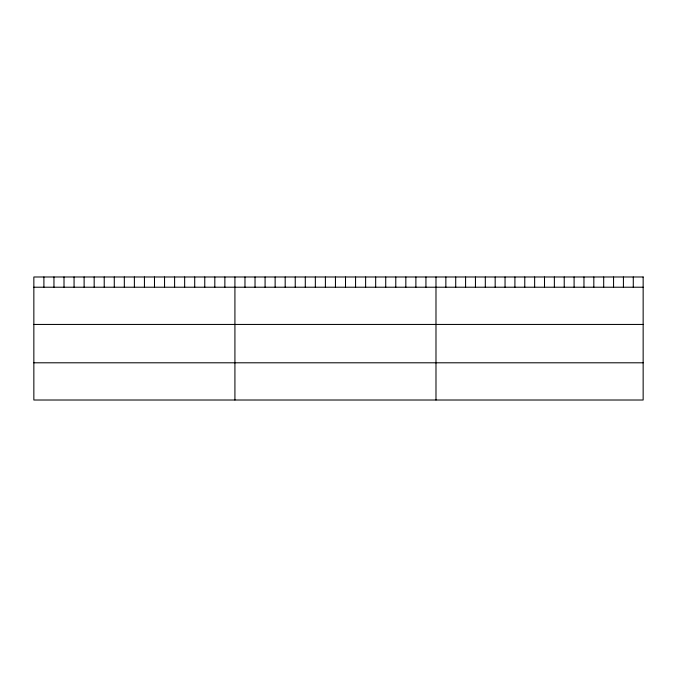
<?xml version="1.0" encoding="UTF-8"?>
<svg xmlns="http://www.w3.org/2000/svg" width="677" height="677" viewBox="0 0 677 677"><rect width="100%" height="100%" fill="white"/><g stroke="black" fill="none" stroke-linecap="round" stroke-linejoin="round"><path stroke-width="1.02" d="M33.85 287.217L643.15 287.217M33.85 324.444L643.15 324.444M33.85 362.796L643.15 362.796M633.283 276.986L633.283 287.217M623.424 276.986L623.424 287.217M613.557 276.986L613.557 287.217M603.689 276.986L603.689 287.217M593.822 276.986L593.822 287.217M583.963 276.986L583.963 287.217M574.096 276.986L574.096 287.217M564.229 276.986L564.229 287.217M554.37 276.986L554.37 287.217M544.503 276.986L544.503 287.217M534.635 276.986L534.635 287.217M524.768 276.986L524.768 287.217M514.909 276.986L514.909 287.217M505.042 276.986L505.042 287.217M495.175 276.986L495.175 287.217M485.316 276.986L485.316 287.217M475.449 276.986L475.449 287.217M465.581 276.986L465.581 287.217M455.714 276.986L455.714 287.217M445.855 276.986L445.855 287.217M435.988 276.986L435.988 400.014M425.935 276.986L425.935 287.217M415.881 276.986L415.881 287.217M405.828 276.986L405.828 287.217M395.774 276.986L395.774 287.217M385.721 276.986L385.721 287.217M375.667 276.986L375.667 287.217M365.614 276.986L365.614 287.217M355.56 276.986L355.56 287.217M345.507 276.986L345.507 287.217M335.453 276.986L335.453 287.217M325.4 276.986L325.4 287.217M315.347 276.986L315.347 287.217M305.293 276.986L305.293 287.217M295.24 276.986L295.24 287.217M285.186 276.986L285.186 287.217M275.133 276.986L275.133 287.217M265.079 276.986L265.079 287.217M255.026 276.986L255.026 287.217M244.972 276.986L244.972 287.217M234.919 276.986L234.919 400.014M224.866 276.986L224.866 287.217M214.812 276.986L214.812 287.217M204.759 276.986L204.759 287.217M194.705 276.986L194.705 287.217M184.652 276.986L184.652 287.217M174.598 276.986L174.598 287.217M164.545 276.986L164.545 287.217M154.491 276.986L154.491 287.217M144.438 276.986L144.438 287.217M134.385 276.986L134.385 287.217M124.331 276.986L124.331 287.217M114.278 276.986L114.278 287.217M104.224 276.986L104.224 287.217M94.171 276.986L94.171 287.217M84.117 276.986L84.117 287.217M74.064 276.986L74.064 287.217M64.01 276.986L64.01 287.217M53.957 276.986L53.957 287.217M43.903 276.986L43.903 287.217M643.15 276.986L33.85 276.986L33.85 400.014L643.15 400.014L643.15 276.986"/></g></svg>
